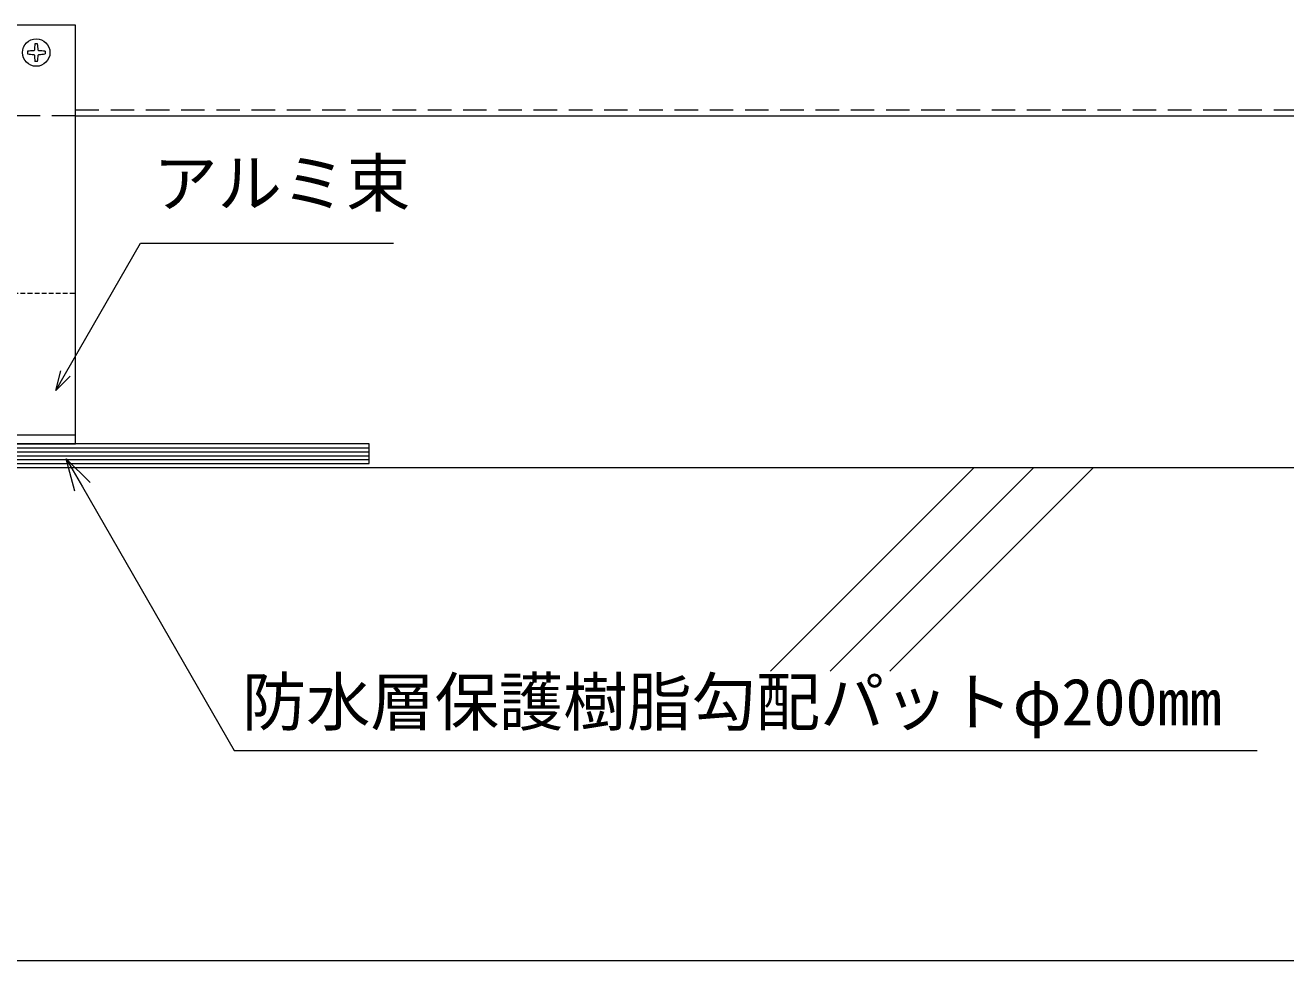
# Model space of a CAD drawing. Units: millimetres on the paper. Extents: x -401 to 401, y -279 to 279.
# Drawn here: x -266.1 to -201.7, y 108 to 155.8 of the extents above; entities that cross this region are included whole.
import ezdxf
from ezdxf.enums import TextEntityAlignment as Align

# ---------------------------------------------------------------- set-up
doc = ezdxf.new("R2010")
doc.units = ezdxf.units.MM
doc.linetypes.add('DASHED1', pattern=[1.8, 1.2, -0.6])
for name, color, linetype, lineweight in [('0-3_0-A11-寸法_詳細', 5, 'Continuous', 9), ('0-4_0', 7, 'Continuous', 9), ('0-5_A-E01-仕上太線', 4, 'Continuous', 9), ('0-6_A-B03-文字_書込_小', 7, 'Continuous', 9), ('0-7_A-C02-ハッチング', 134, 'Continuous', 9), ('0-9_A-D09-金物_鋼材', 1, 'Continuous', 9), ('0-A_ｱﾙﾐ', 4, 'DASHED1', 9)]:
    doc.layers.add(name, color=color, linetype=linetype, lineweight=lineweight)
doc.styles.add('ＭＳ ゴシック', font='')
doc.styles.get('ＭＳ ゴシック').set_extended_font_data('MS Gothic')

# ---------------------------------------------------------------- blocks, each defined once
blk = doc.blocks.new('AC-4-b')
at = {"layer": '0-4_0'}
for p, q in [((-17.25, 100.348), (-17.25, 99.652)), ((-15.488, 100.648), (-15.648, 100.487)), ((-15.348, 102.25), (-14.652, 102.25)), ((-14.352, 100.487), (-14.512, 100.648)), ((-12.75, 100.348), (-12.75, 99.652)), ((12.75, 100.348), (12.75, 99.652)), ((14.352, 100.487), (14.512, 100.648)), ((15.348, 102.25), (14.652, 102.25)), ((15.488, 100.648), (15.648, 100.487)), ((17.25, 100.348), (17.25, 99.652)), ((-15.648, 99.513), (-15.488, 99.352)), ((-15.348, 97.75), (-14.652, 97.75)), ((-14.512, 99.352), (-14.352, 99.513)), ((14.512, 99.352), (14.352, 99.513)), ((15.348, 97.75), (14.652, 97.75)), ((15.648, 99.513), (15.488, 99.352)), ((-25, 2.3), (25, 2.3))]:
    blk.add_line(p, q, dxfattribs=at)
at = {"layer": '0-4_0', "color": 4, "linetype": 'DASHED1'}
blk.add_line((-25, 38.5), (25, 38.5), dxfattribs=at)
at = {"layer": '0-4_0'}
blk.add_lwpolyline([(-25, 0), (25, 0), (25, 107), (-25, 107)], close=True, dxfattribs=at)
for centre in [(-15, 100), (15, 100)]:
    blk.add_circle(centre, 3.5, dxfattribs=at)
for centre, start, end in [((-15, 83.752), 92.21692, 97.72025), ((1.248, 100), 172.27975, 177.78308), ((-31.248, 100), 2.21692, 7.72025), ((-15, 83.752), 82.27975, 87.78308), ((15, 83.752), 92.21692, 97.72025), ((31.248, 100), 172.27975, 177.78308), ((-1.248, 100), 2.21692, 7.72025), ((15, 83.752), 82.27975, 87.78308), ((-15, 116.248), 262.27975, 267.78308), ((1.248, 100), 182.21692, 187.72025), ((-31.248, 100), 352.27975, 357.78308), ((-15, 116.248), 272.21692, 277.72025), ((15, 116.248), 262.27975, 267.78308), ((31.248, 100), 182.21692, 187.72025), ((-1.248, 100), 352.27975, 357.78308), ((15, 116.248), 272.21692, 277.72025)]:
    blk.add_arc(centre, 16.748, start, end, dxfattribs=at)
blk = doc.blocks.new('G$CBAEE64E2')
at = {"layer": '0-9_A-D09-金物_鋼材'}
for p, q in [((-100, 4), (100, 4)), ((-100, 3), (100, 3)), ((-100, 2), (100, 2)), ((-100, 1), (100, 1))]:
    blk.add_line(p, q, dxfattribs=at)
blk.add_lwpolyline([(-100, 0), (100, 0), (100, 5), (-100, 5)], close=True, dxfattribs=at)
blk = doc.blocks.new('_Open30')
at = {"layer": '0-4_0'}
blk.add_line((0, 0), (-1, 0), dxfattribs=at)
blk.add_lwpolyline([(-1, 0.2679), (0, 0), (-1, -0.2679)], dxfattribs=at)

msp = doc.modelspace()

# ---------------------------------------------------------------- linework, layer by layer
at = {"layer": '0-3_0-A11-寸法_詳細'}
msp.add_line((-50.436, 107.96), (-267.501, 107.96), dxfattribs=at)
at = {"layer": '0-5_A-E01-仕上太線'}
msp.add_line((-298.501, 133.168), (-29.501, 133.168), dxfattribs=at)
at = {"layer": '0-6_A-B03-文字_書込_小'}
for points in [[(-264.01, 137.971), (-260.173, 144.637), (-247.264, 144.637)], [(-263.14, 132.174), (-255.386, 118.703), (-203.138, 118.703)]]:
    msp.add_lwpolyline(points, dxfattribs=at)
at = {"layer": '0-7_A-C02-ハッチング'}
for p, q in [((-228.003, 122.762), (-217.599, 133.168)), ((-224.958, 122.762), (-214.553, 133.168)), ((-221.911, 122.762), (-211.506, 133.168))]:
    msp.add_line(p, q, dxfattribs=at)
at = {"layer": '0-A_ｱﾙﾐ'}
for p, q in [((-263.501, 151.451), (-183.417, 151.451)), ((-263.501, 151.131), (-273.501, 151.131))]:
    msp.add_line(p, q, dxfattribs=at)
at = {"layer": '0-A_ｱﾙﾐ', "color": 3, "linetype": 'Continuous'}
msp.add_line((-263.501, 151.131), (-183.737, 151.131), dxfattribs=at)

# ---------------------------------------------------------------- block references
at = {"layer": '0-4_0', "xscale": 0.2, "yscale": 0.2}
msp.add_blockref('G$CBAEE64E2', (-268.501, 133.368), dxfattribs=at)
at = {"layer": '0-6_A-B03-文字_書込_小', "rotation": 240.07573}
msp.add_blockref('_Open30', (-264.509, 137.104), dxfattribs=at)
at = {"layer": '0-6_A-B03-文字_書込_小', "xscale": 1.666667, "yscale": 1.666667, "rotation": 119.92427}
msp.add_blockref('_Open30', (-263.971, 133.618), dxfattribs=at)
at = {"layer": '0-9_A-D09-金物_鋼材', "xscale": 0.2, "yscale": 0.2}
msp.add_blockref('AC-4-b', (-268.501, 134.368), dxfattribs=at)

# ---------------------------------------------------------------- texts
at = {"layer": '0-6_A-B03-文字_書込_小', "style": 'ＭＳ ゴシック'}
for s, p in [('アルミ束', (-259.521, 145.776)), ('防水層保護樹脂勾配パットφ200mm', (-254.995, 119.265))]:
    msp.add_text(s, height=2.405, dxfattribs=at).set_placement(p, align=Align.BOTTOM_LEFT)

doc.saveas('drawing.dxf')
